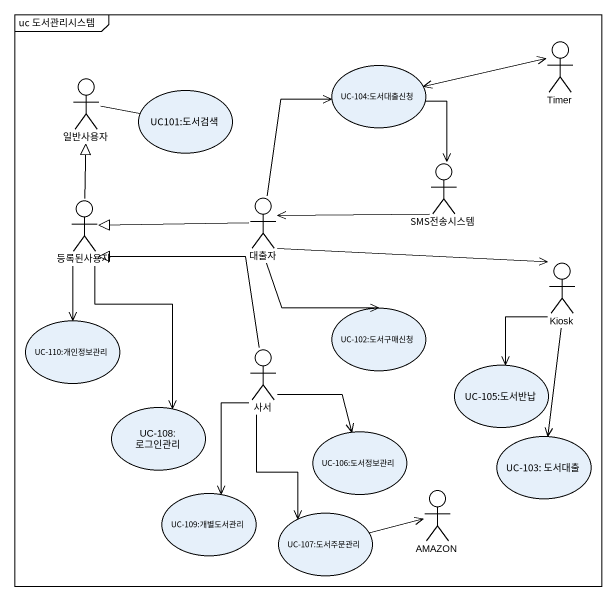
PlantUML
@startuml
mainframe uc 도서관리시스템
actor Timer
actor 일반사용자
usecase "UC101:도서검색" as UC101_도서검색
usecase "UC-104:도서대출신청" as UC_104_도서대출신청
actor SMS전송시스템
actor 등록된사용자
actor 대출자
actor Kiosk
usecase "UC-110:개인정보관리" as UC_110_개인정보관리
usecase "UC-102:도서구매신청" as UC_102_도서구매신청
actor 사서
usecase "UC-105:도서반납" as UC_105_도서반납
usecase "UC-108: 로그인관리" as UC_108_로그인관리
usecase "UC-106:도서정보관리" as UC_106_도서정보관리
usecase "UC-103: 도서대출" as UC_103_도서대출
usecase "UC-109:개별도서관리" as UC_109_개별도서관리
actor AMAZON
usecase "UC-107:도서주문관리" as UC_107_도서주문관리
일반사용자 -right- UC101_도서검색
UC_104_도서대출신청 <-right-> Timer
UC_104_도서대출신청 --> SMS전송시스템
SMS전송시스템 -left-> 대출자
등록된사용자 -up-|> 일반사용자
등록된사용자 --> UC_110_개인정보관리
등록된사용자 --> UC_108_로그인관리
대출자 -up-> UC_104_도서대출신청
대출자 -left-|> 등록된사용자
대출자 -right-> Kiosk
UC_102_도서구매신청 <-up- 대출자
사서 -up-|> 등록된사용자
UC_105_도서반납 <-up- Kiosk
UC_106_도서정보관리 <-up- 사서
UC_103_도서대출 <-up- Kiosk
UC_109_개별도서관리 <-up- 사서
UC_107_도서주문관리 <-up- 사서
UC_107_도서주문관리 -right-> AMAZON
@enduml
